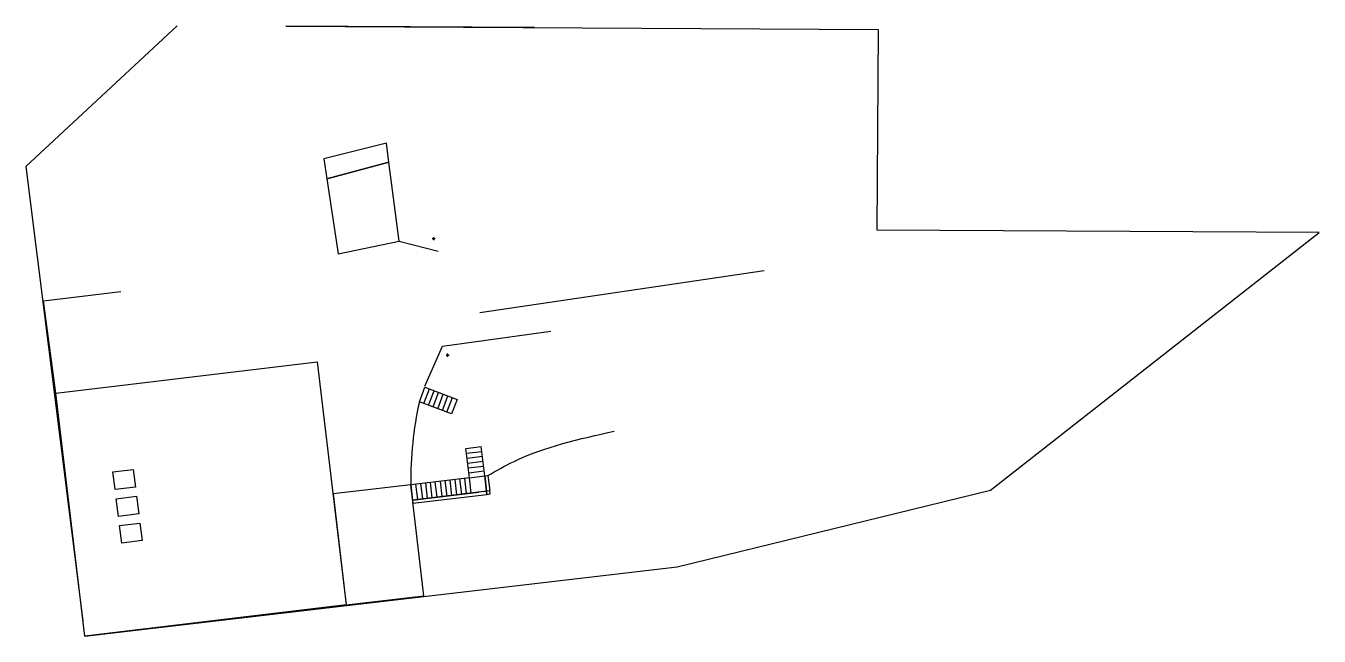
# Model space of a CAD drawing. Header units: centimetres. Extents: x -262314 to 1497847, y -126598 to 219599.
# Drawn here: x 684566 to 767856, y -26513 to 12790 of the extents above; entities that cross this region are included whole.
import ezdxf

# ---------------------------------------------------------------- set-up
doc = ezdxf.new("R2010")
doc.units = ezdxf.units.CM
doc.header["$PDMODE"] = 34
doc.header["$PDSIZE"] = 100
for name, color, linetype in [('cabanon', 3, 'Continuous'), ('I-STAIRS', 44, 'Continuous'), ('Mur de soutenement', 1, 'Continuous'), ('Poteaux', 251, 'Continuous')]:
    doc.layers.add(name, color=color, linetype=linetype)

msp = doc.modelspace()

# ---------------------------------------------------------------- linework, layer by layer
at = {"layer": 'cabanon'}
for p, q in [((739474.56, 12544.44), (701317.28, 12751.86)), ((739385.12, -376.76), (739474.56, 12544.44)), ((684566.36, 3735.08), (688230.49, -25521.74)), ((767856.11, -520.49), (739385.12, -376.76)), ((746698.9, -17104.52), (767856.11, -520.49)), ((726519.83, -22060.05), (746698.9, -17104.52)), ((688361.37, -26513.14), (726519.83, -22060.05))]:
    msp.add_line(p, q, dxfattribs=at)
for points in [[(694317.48, 12789.91), (684566.36, 3735.08)], [(707945.18, 4005.5), (707784.96, 5245.45), (703755.59, 4233.62), (703949.63, 2946.15), (707945.18, 4005.5)]]:
    msp.add_lwpolyline(points, dxfattribs=at)
msp.add_lwpolyline([(704677.22, -1881.64), (708600.74, -1068.03), (707945.18, 4005.5), (703949.63, 2946.15)], close=True, dxfattribs=at)
at = {"layer": 'I-STAIRS'}
for p, q in [((708600.74, -1068.03), (711109.08, -1715.68)), ((713797.79, -5664.6), (732114.64, -2967.83)), ((685710.32, -4915.58), (690673.22, -4307.63)), ((686495.6, -10863.97), (685710.32, -4915.58)), ((711395.11, -7839.36), (718374.33, -6866.44)), ((710250.98, -10414.73), (711395.11, -7839.36)), ((710204.9, -11529.05), (710558.76, -10593.75)), ((710501.08, -11641.1), (710854.94, -10705.8)), ((710797.26, -11753.16), (711151.12, -10817.86)), ((711093.44, -11865.21), (711447.29, -10929.91)), ((711389.61, -11977.27), (711743.47, -11041.97)), ((711685.79, -12089.32), (712039.65, -11154.02)), ((712902.62, -14422.76), (713895.58, -14304.37)), ((713127.55, -16309.4), (712902.62, -14422.76)), ((712940.11, -14737.2), (713933.07, -14618.81)), ((712977.6, -15051.64), (713970.56, -14933.25)), ((714120.52, -16191.01), (713895.58, -14304.37)), ((713015.08, -15366.08), (714008.05, -15247.69)), ((713052.57, -15680.52), (714045.54, -15562.13)), ((713127.55, -16309.4), (709354.27, -16759.26)), ((710297.59, -16646.8), (710415.98, -17639.77)), ((710599.53, -16610.8), (710717.92, -17603.77)), ((710913.97, -16573.31), (711032.36, -17566.28)), ((711240.91, -16534.33), (711359.3, -17527.3)), ((711555.35, -16496.84), (711673.74, -17489.81)), ((711869.79, -16459.35), (711988.18, -17452.32)), ((712184.23, -16421.86), (712302.62, -17414.83)), ((712498.67, -16384.37), (712617.06, -17377.34)), ((712813.11, -16346.88), (712931.5, -17339.85)), ((713090.06, -15994.96), (714083.03, -15876.57)), ((709354.27, -16759.26), (709472.66, -17752.23)), ((709472.66, -17752.23), (713742.42, -17243.17)), ((709668.71, -16721.78), (709787.1, -17714.74)), ((709983.15, -16684.29), (710101.54, -17677.25))]:
    msp.add_line(p, q, dxfattribs=at)
for points in [[(712335.83, -11266.08), (711981.97, -12201.38), (709908.72, -11416.99), (710262.58, -10481.69)], [(714238.91, -17183.98), (713245.94, -17302.36), (713127.55, -16309.4), (714120.52, -16191.01)]]:
    msp.add_lwpolyline(points, close=True, dxfattribs=at)
msp.add_lwpolyline([(709354.27, -16759.26), (704349.72, -17355.93), (705202.1, -24505.3), (710206.66, -23908.63), (709354.27, -16759.26)], dxfattribs=at)
msp.add_arc((733062.62, -16519.93), 23709.55, 167.5711507, 180.5783821, dxfattribs=at)
msp.add_spline([(714319.11, -16167.33), (715973.54, -15277.82), (722460.13, -13312.08)], degree=3, dxfattribs=at)
at = {"layer": 'Mur de soutenement'}
for p, q in [((701317.48, 12789.91), (717317.25, 12702.94)), ((691479.43, -15777.82), (691621.6, -16909.63)), ((714238.91, -17183.98), (709472.66, -17752.23)), ((709496.34, -17950.83), (714262.58, -17382.57)), ((714040.31, -17207.65), (714238.91, -17183.98)), ((714262.58, -17382.57), (714238.91, -17183.98)), ((691696.38, -17504.95), (691838.47, -18636.06)), ((709472.66, -17752.23), (709496.34, -17950.83)), ((709472.66, -17752.23), (709496.34, -17950.83)), ((691913.25, -19231.38), (692055.34, -20362.5))]:
    msp.add_line(p, q, dxfattribs=at)
for points in [[(688361.37, -26513.14), (686495.6, -10863.97), (703336.33, -8856.13), (705202.1, -24505.3), (688361.37, -26513.14)], [(691621.6, -16909.63), (690315.26, -17072.1), (690174.57, -15940.81), (691479.51, -15778.52)], [(691838.47, -18636.06), (690530.02, -18798.8), (690389.32, -17667.51), (691696.38, -17504.95)], [(692055.34, -20362.5), (690744.77, -20525.49), (690604.07, -19394.21), (691913.25, -19231.38)]]:
    msp.add_lwpolyline(points, dxfattribs=at)
for points in [[(714437.5, -17160.3), (714238.91, -17183.98), (714120.52, -16191.01), (714319.11, -16167.33)], [(714437.5, -17160.3), (714238.91, -17183.98), (714262.58, -17382.57), (714461.18, -17358.89)]]:
    msp.add_lwpolyline(points, close=True, dxfattribs=at)
msp.add_point((710836.06, -912.48), dxfattribs=at)
at = {"layer": 'Poteaux'}
msp.add_point((711731.06, -8419.31), dxfattribs=at)

doc.saveas('drawing.dxf')
